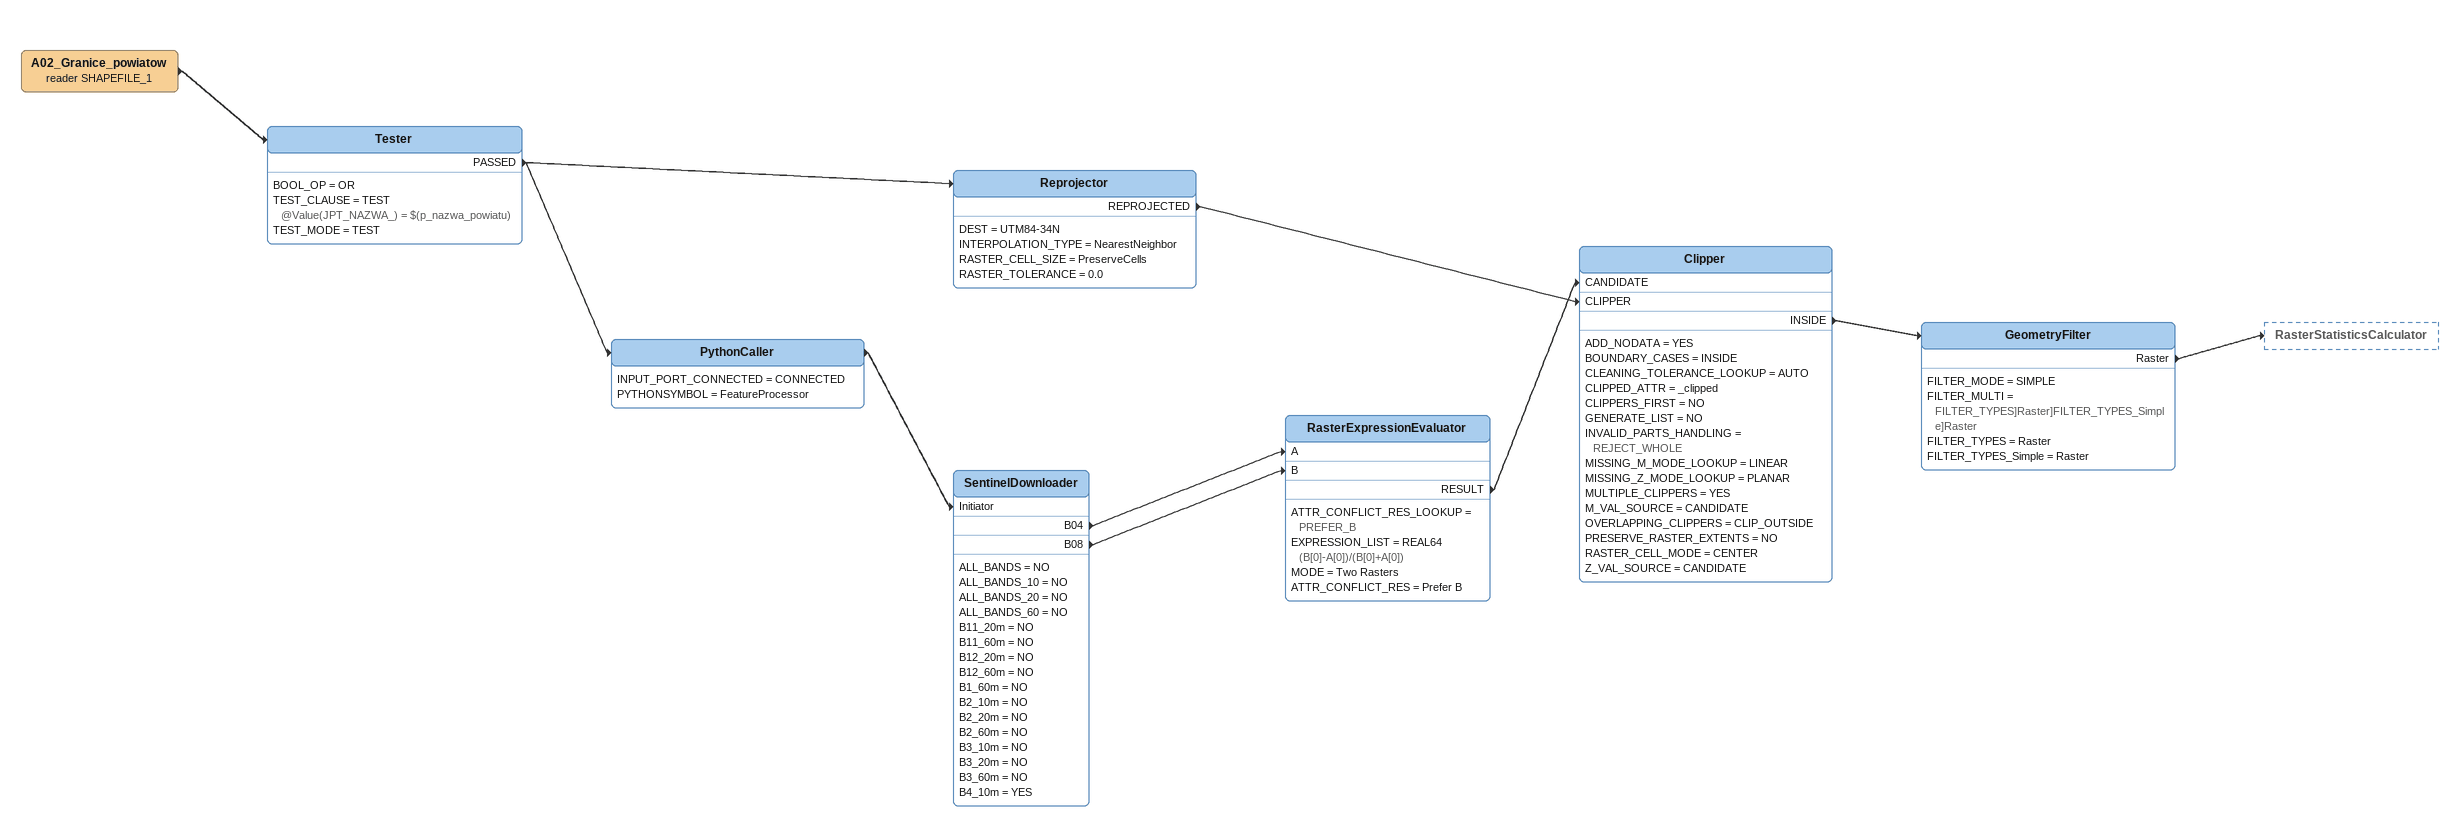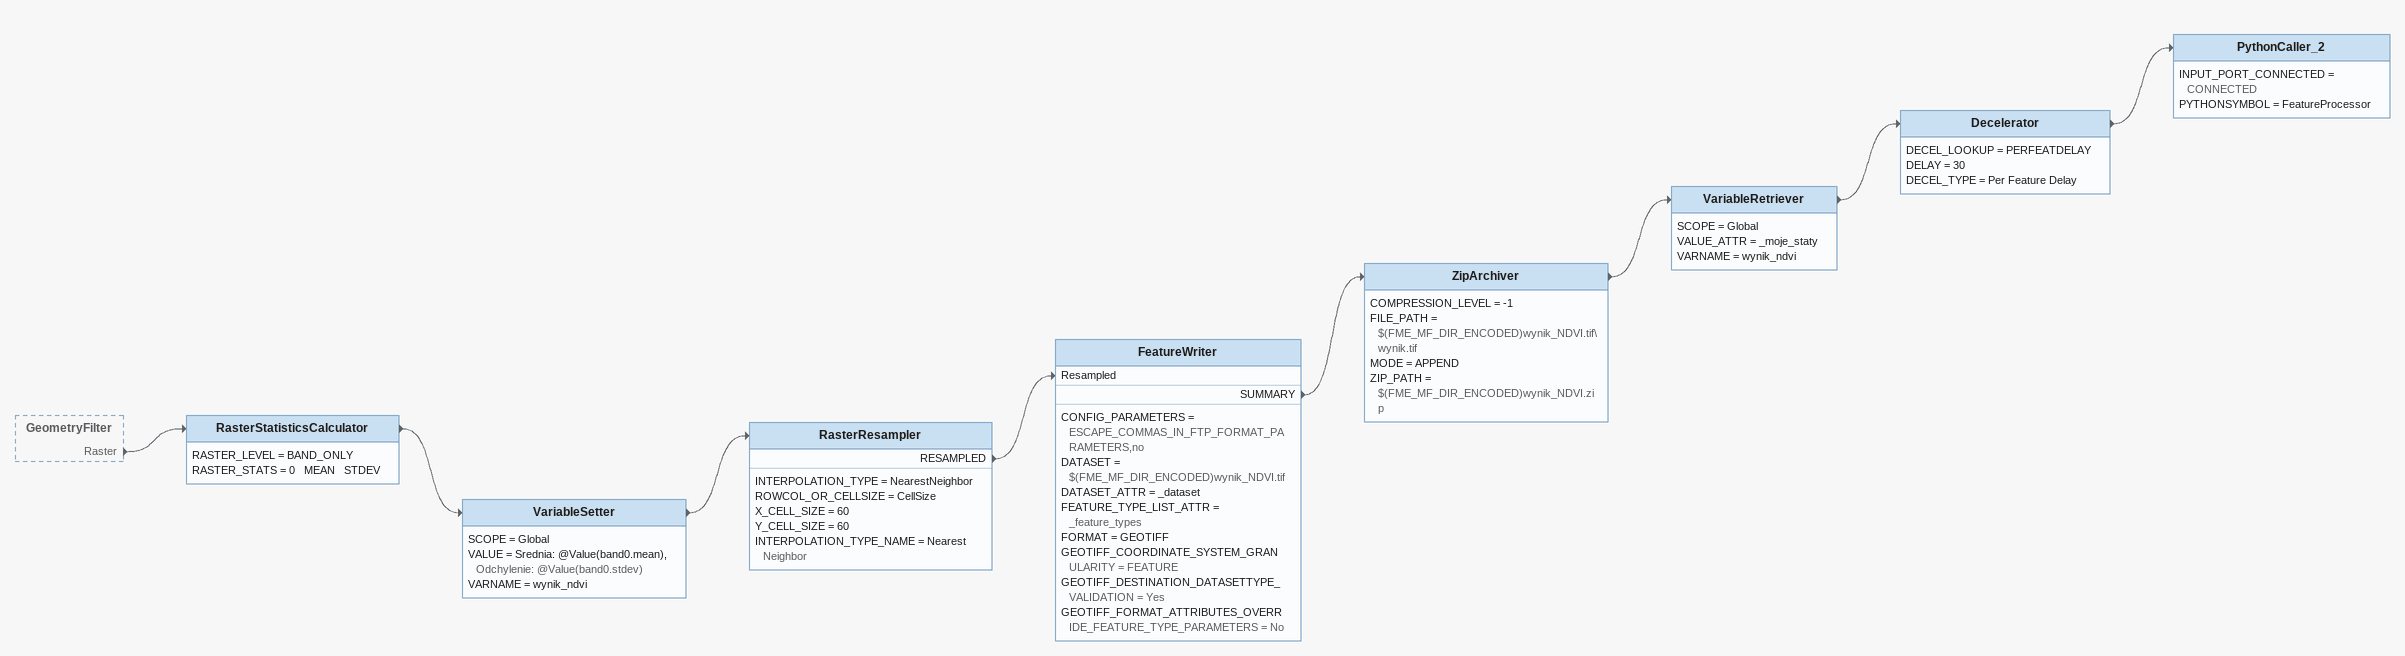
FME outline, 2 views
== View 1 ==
A02_Granice_powiatow (reader SHAPEFILE_1)
    -> Tester
Tester
    BOOL_OP = OR
    TEST_CLAUSE = TEST @Value(JPT_NAZWA_) = $(p_nazwa_powiatu)
    TEST_MODE = TEST
    PASSED -> PythonCaller
    PASSED -> Reprojector
Reprojector
    DEST = UTM84-34N
    INTERPOLATION_TYPE = NearestNeighbor
    RASTER_CELL_SIZE = PreserveCells
    RASTER_TOLERANCE = 0.0
    REPROJECTED -> Clipper [CLIPPER]
PythonCaller
    INPUT_PORT_CONNECTED = CONNECTED
    PYTHONSYMBOL = FeatureProcessor
    -> SentinelDownloader [Initiator]
SentinelDownloader
    ALL_BANDS = NO
    ALL_BANDS_10 = NO
    ALL_BANDS_20 = NO
    ALL_BANDS_60 = NO
    B11_20m = NO
    B11_60m = NO
    B12_20m = NO
    B12_60m = NO
    B1_60m = NO
    B2_10m = NO
    B2_20m = NO
    B2_60m = NO
    B3_10m = NO
    B3_20m = NO
    B3_60m = NO
    B4_10m = YES
    B04 -> RasterExpressionEvaluator [A]
    B08 -> RasterExpressionEvaluator [B]
RasterExpressionEvaluator
    ATTR_CONFLICT_RES_LOOKUP = PREFER_B
    EXPRESSION_LIST = REAL64 (B[0]-A[0])/(B[0]+A[0])
    MODE = Two Rasters
    ATTR_CONFLICT_RES = Prefer B
    RESULT -> Clipper [CANDIDATE]
Clipper
    ADD_NODATA = YES
    BOUNDARY_CASES = INSIDE
    CLEANING_TOLERANCE_LOOKUP = AUTO
    CLIPPED_ATTR = _clipped
    CLIPPERS_FIRST = NO
    GENERATE_LIST = NO
    INVALID_PARTS_HANDLING = REJECT_WHOLE
    MISSING_M_MODE_LOOKUP = LINEAR
    MISSING_Z_MODE_LOOKUP = PLANAR
    MULTIPLE_CLIPPERS = YES
    M_VAL_SOURCE = CANDIDATE
    OVERLAPPING_CLIPPERS = CLIP_OUTSIDE
    PRESERVE_RASTER_EXTENTS = NO
    RASTER_CELL_MODE = CENTER
    Z_VAL_SOURCE = CANDIDATE
    INSIDE -> GeometryFilter
GeometryFilter
    FILTER_MODE = SIMPLE
    FILTER_MULTI = FILTER_TYPES]Raster]FILTER_TYPES_Simple]Raster
    FILTER_TYPES = Raster
    FILTER_TYPES_Simple = Raster
    Raster -> RasterStatisticsCalculator

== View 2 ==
GeometryFilter [outside]
    Raster -> RasterStatisticsCalculator
RasterStatisticsCalculator
    RASTER_LEVEL = BAND_ONLY
    RASTER_STATS = 0   MEAN   STDEV
    -> VariableSetter
VariableSetter
    SCOPE = Global
    VALUE = Srednia: @Value(band0.mean), Odchylenie: @Value(band0.stdev)
    VARNAME = wynik_ndvi
    -> RasterResampler
RasterResampler
    INTERPOLATION_TYPE = NearestNeighbor
    ROWCOL_OR_CELLSIZE = CellSize
    X_CELL_SIZE = 60
    Y_CELL_SIZE = 60
    INTERPOLATION_TYPE_NAME = Nearest Neighbor
    RESAMPLED -> FeatureWriter [Resampled]
FeatureWriter
    CONFIG_PARAMETERS = ESCAPE_COMMAS_IN_FTP_FORMAT_PARAMETERS,no
    DATASET = $(FME_MF_DIR_ENCODED)wynik_NDVI.tif
    DATASET_ATTR = _dataset
    FEATURE_TYPE_LIST_ATTR = _feature_types
    FORMAT = GEOTIFF
    GEOTIFF_COORDINATE_SYSTEM_GRANULARITY = FEATURE
    GEOTIFF_DESTINATION_DATASETTYPE_VALIDATION = Yes
    GEOTIFF_FORMAT_ATTRIBUTES_OVERRIDE_FEATURE_TYPE_PARAMETERS = No
    SUMMARY -> ZipArchiver
ZipArchiver
    COMPRESSION_LEVEL = -1
    FILE_PATH = $(FME_MF_DIR_ENCODED)wynik_NDVI.tif\wynik.tif
    MODE = APPEND
    ZIP_PATH = $(FME_MF_DIR_ENCODED)wynik_NDVI.zip
    -> VariableRetriever
VariableRetriever
    SCOPE = Global
    VALUE_ATTR = _moje_staty
    VARNAME = wynik_ndvi
    -> Decelerator
Decelerator
    DECEL_LOOKUP = PERFEATDELAY
    DELAY = 30
    DECEL_TYPE = Per Feature Delay
    -> PythonCaller_2
PythonCaller_2
    INPUT_PORT_CONNECTED = CONNECTED
    PYTHONSYMBOL = FeatureProcessor
